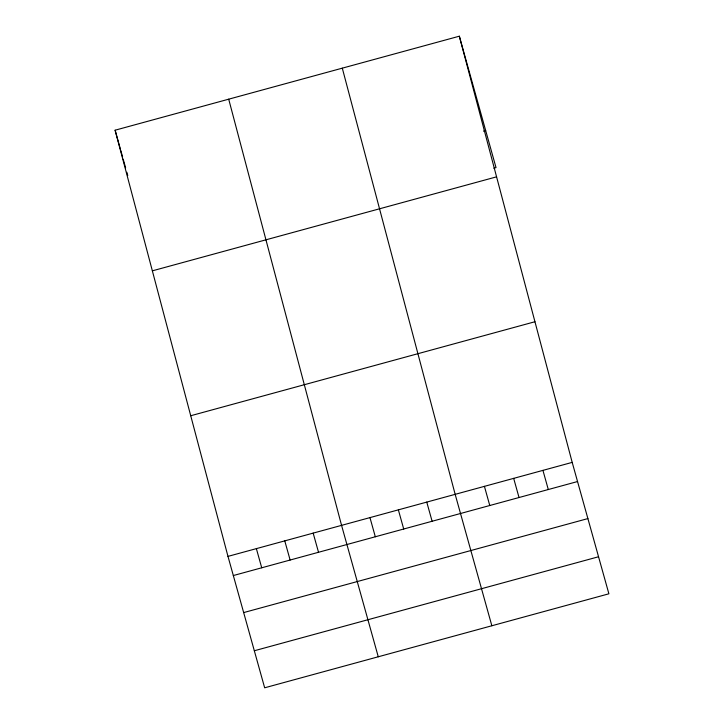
<?xml version="1.0" encoding="UTF-8"?>
<svg xmlns="http://www.w3.org/2000/svg" width="724" height="724" viewBox="0 0 724 724"><rect width="100%" height="100%" fill="white"/><g stroke="black" fill="none" stroke-linecap="round" stroke-linejoin="round"><path stroke-width="1.09" d="M459.333 36.2L572.195 462.383L608.893 593.798L264.667 687.8L227.979 556.385L115.107 130.202L459.333 36.2L496.021 167.615L493.859 168.212M483.514 131.162L485.686 130.573M152.357 270.839L496.583 176.837M190.729 415.739L534.955 321.737M227.979 556.385L572.195 462.383M233.327 575.544L577.553 481.541M243.671 612.585L587.888 518.583M254.323 650.758L598.549 556.756M542.937 470.374L548.294 489.533M513.678 478.356L519.027 497.524M484.419 486.347L489.768 505.506M491.858 625.762L455.161 494.338L342.298 68.165M426.762 502.094L432.11 521.253M398.363 509.85L403.711 529.009M369.964 517.606L375.313 536.765M378.263 656.777L341.565 525.362L228.703 99.179M313.166 533.117L318.524 552.276M284.767 540.873L290.125 560.032M256.368 548.629L261.726 567.788M115.107 130.202L120.456 149.361M120.763 150.447L122.591 156.99M123.198 159.171L125.632 167.887M126.845 172.24L127.759 175.507"/></g></svg>
